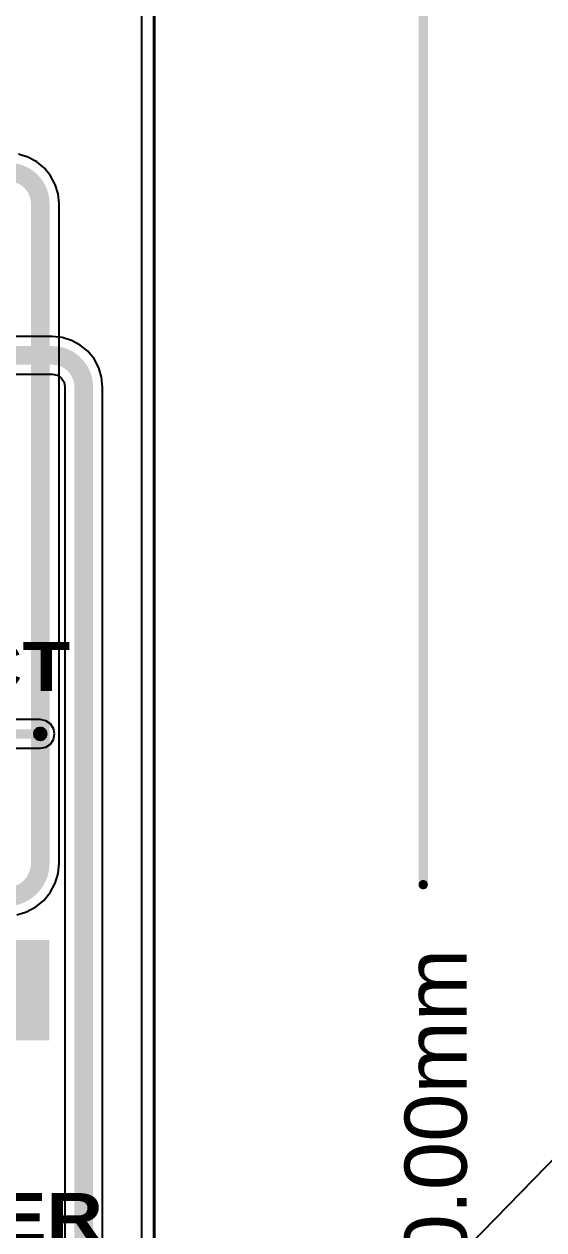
# Model space of a CAD drawing. Header units: inches. Extents: x -3 to 195, y 0 to 199.
# Drawn here: x 3.334 to 4.171, y 2.174 to 4.113 of the extents above; entities that cross this region are included whole.
import ezdxf

# ---------------------------------------------------------------- set-up
doc = ezdxf.new("R2010")
doc.units = ezdxf.units.IN
doc.header["$MEASUREMENT"] = 0
for name, color, linetype in [('Board Outline', 216, 'Continuous'), ('Bottom Layer', 5, 'Continuous'), ('Bottom Solder', 6, 'Continuous'), ('Dimensions', 6, 'Continuous'), ('Drill Drawing', 1, 'Continuous'), ('Multi-Layer', 9, 'Continuous'), ('Pad Holes', 156, 'Continuous'), ('Top Layer', 1, 'Continuous'), ('Top Overlay', 2, 'Continuous'), ('Top Solder', 216, 'Continuous'), ('Via Holes', 16, 'Continuous')]:
    doc.layers.add(name, color=color, linetype=linetype)
doc.styles.add('Arial', font='', dxfattribs={"height": 0.2})
doc.styles.add('Arial Black_Bold', font='', dxfattribs={"height": 0.2})
doc.styles.get('Arial').set_extended_font_data('Arial')
doc.styles.get('Arial Black_Bold').set_extended_font_data('Arial Black', bold=True)

# ---------------------------------------------------------------- blocks, each defined once
blk = doc.blocks.new('EC11E1820402_1')
at = {"layer": 'Bottom Layer'}
h = blk.add_hatch(color=5, dxfattribs=at)
edge = h.paths.add_edge_path()
edge.add_arc((-0.1, 0.2854), 0.0394, 0, 360)
h = blk.add_hatch(color=5, dxfattribs=at)
edge = h.paths.add_edge_path()
edge.add_arc((0.1, 0.2854), 0.0394, 0, 360)
for points in [[(-0.187, -0.0689), (-0.3051, -0.0689), (-0.3051, 0.0886), (-0.187, 0.0886)], [(0.3051, -0.0689), (0.187, -0.0689), (0.187, 0.0886), (0.3051, 0.0886)]]:
    blk.add_hatch(color=5, dxfattribs=at).paths.add_polyline_path(points)
h = blk.add_hatch(color=5, dxfattribs=at)
edge = h.paths.add_edge_path()
edge.add_arc((-0.1, -0.2854), 0.0394, 0, 360)
h = blk.add_hatch(color=5, dxfattribs=at)
edge = h.paths.add_edge_path()
edge.add_arc((0, -0.2854), 0.0394, 0, 360)
h = blk.add_hatch(color=5, dxfattribs=at)
edge = h.paths.add_edge_path()
edge.add_arc((0.1, -0.2854), 0.0394, 0, 360)
at = {"layer": 'Bottom Solder'}
h = blk.add_hatch(color=6, dxfattribs=at)
edge = h.paths.add_edge_path()
edge.add_arc((-0.1, 0.2854), 0.0414, 0, 360)
h = blk.add_hatch(color=6, dxfattribs=at)
edge = h.paths.add_edge_path()
edge.add_arc((0.1, 0.2854), 0.0414, 0, 360)
for points in [[(-0.185, -0.0709), (-0.3071, -0.0709), (-0.3071, 0.0906), (-0.185, 0.0906)], [(0.3071, -0.0709), (0.185, -0.0709), (0.185, 0.0906), (0.3071, 0.0906)]]:
    blk.add_hatch(color=6, dxfattribs=at).paths.add_polyline_path(points)
h = blk.add_hatch(color=6, dxfattribs=at)
edge = h.paths.add_edge_path()
edge.add_arc((-0.1, -0.2854), 0.0414, 0, 360)
h = blk.add_hatch(color=6, dxfattribs=at)
edge = h.paths.add_edge_path()
edge.add_arc((0, -0.2854), 0.0414, 0, 360)
h = blk.add_hatch(color=6, dxfattribs=at)
edge = h.paths.add_edge_path()
edge.add_arc((0.1, -0.2854), 0.0414, 0, 360)
at = {"layer": 'Multi-Layer'}
h = blk.add_hatch(color=9, dxfattribs=at)
edge = h.paths.add_edge_path()
edge.add_arc((-0.1, 0.2854), 0.0394, 0, 360)
h = blk.add_hatch(color=9, dxfattribs=at)
edge = h.paths.add_edge_path()
edge.add_arc((0.1, 0.2854), 0.0394, 0, 360)
for points in [[(-0.187, -0.0689), (-0.3051, -0.0689), (-0.3051, 0.0886), (-0.187, 0.0886)], [(0.3051, -0.0689), (0.187, -0.0689), (0.187, 0.0886), (0.3051, 0.0886)]]:
    blk.add_hatch(color=9, dxfattribs=at).paths.add_polyline_path(points)
h = blk.add_hatch(color=9, dxfattribs=at)
edge = h.paths.add_edge_path()
edge.add_arc((-0.1, -0.2854), 0.0394, 0, 360)
h = blk.add_hatch(color=9, dxfattribs=at)
edge = h.paths.add_edge_path()
edge.add_arc((0, -0.2854), 0.0394, 0, 360)
h = blk.add_hatch(color=9, dxfattribs=at)
edge = h.paths.add_edge_path()
edge.add_arc((0.1, -0.2854), 0.0394, 0, 360)
at = {"layer": 'Pad Holes'}
h = blk.add_hatch(color=7, dxfattribs=at)
edge = h.paths.add_edge_path()
edge.add_arc((-0.1, 0.2854), 0.0217, 0, 360)
h = blk.add_hatch(color=7, dxfattribs=at)
edge = h.paths.add_edge_path()
edge.add_arc((0.1, 0.2854), 0.0217, 0, 360)
for points in [[(-0.2146, 0.063), (-0.2146, -0.0433), (-0.2776, -0.0433), (-0.2776, 0.063)], [(0.2776, 0.063), (0.2776, -0.0433), (0.2146, -0.0433), (0.2146, 0.063)]]:
    blk.add_hatch(color=7, dxfattribs=at).paths.add_polyline_path(points)
h = blk.add_hatch(color=7, dxfattribs=at)
edge = h.paths.add_edge_path()
edge.add_arc((-0.1, -0.2854), 0.0217, 0, 360)
h = blk.add_hatch(color=7, dxfattribs=at)
edge = h.paths.add_edge_path()
edge.add_arc((0, -0.2854), 0.0217, 0, 360)
h = blk.add_hatch(color=7, dxfattribs=at)
edge = h.paths.add_edge_path()
edge.add_arc((0.1, -0.2854), 0.0217, 0, 360)
at = {"layer": 'Top Layer'}
h = blk.add_hatch(color=1, dxfattribs=at)
edge = h.paths.add_edge_path()
edge.add_arc((-0.1, 0.2854), 0.0394, 0, 360)
h = blk.add_hatch(color=1, dxfattribs=at)
edge = h.paths.add_edge_path()
edge.add_arc((0.1, 0.2854), 0.0394, 0, 360)
for points in [[(-0.187, -0.0689), (-0.3051, -0.0689), (-0.3051, 0.0886), (-0.187, 0.0886)], [(0.3051, -0.0689), (0.187, -0.0689), (0.187, 0.0886), (0.3051, 0.0886)]]:
    blk.add_hatch(color=1, dxfattribs=at).paths.add_polyline_path(points)
h = blk.add_hatch(color=1, dxfattribs=at)
edge = h.paths.add_edge_path()
edge.add_arc((-0.1, -0.2854), 0.0394, 0, 360)
h = blk.add_hatch(color=1, dxfattribs=at)
edge = h.paths.add_edge_path()
edge.add_arc((0, -0.2854), 0.0394, 0, 360)
h = blk.add_hatch(color=1, dxfattribs=at)
edge = h.paths.add_edge_path()
edge.add_arc((0.1, -0.2854), 0.0394, 0, 360)
at = {"layer": 'Top Solder'}
h = blk.add_hatch(color=216, dxfattribs=at)
edge = h.paths.add_edge_path()
edge.add_arc((-0.1, 0.2854), 0.0414, 0, 360)
h = blk.add_hatch(color=216, dxfattribs=at)
edge = h.paths.add_edge_path()
edge.add_arc((0.1, 0.2854), 0.0414, 0, 360)
for points in [[(-0.185, -0.0709), (-0.3071, -0.0709), (-0.3071, 0.0906), (-0.185, 0.0906)], [(0.3071, -0.0709), (0.185, -0.0709), (0.185, 0.0906), (0.3071, 0.0906)]]:
    blk.add_hatch(color=216, dxfattribs=at).paths.add_polyline_path(points)
h = blk.add_hatch(color=216, dxfattribs=at)
edge = h.paths.add_edge_path()
edge.add_arc((-0.1, -0.2854), 0.0414, 0, 360)
h = blk.add_hatch(color=216, dxfattribs=at)
edge = h.paths.add_edge_path()
edge.add_arc((0, -0.2854), 0.0414, 0, 360)
h = blk.add_hatch(color=216, dxfattribs=at)
edge = h.paths.add_edge_path()
edge.add_arc((0.1, -0.2854), 0.0414, 0, 360)
at = {"layer": 'Top Overlay'}
for points in [[(-0.1207, 0.2461, 0.005, 0.005, 0), (-0.2303, 0.2461, 0.005, 0.005, 0)], [(-0.2303, 0.2461, 0.005, 0.005, 0), (-0.2303, 0.0898, 0.005, 0.005, 0)], [(0.0793, 0.2461, 0.005, 0.005, 0), (-0.0793, 0.2461, 0.005, 0.005, 0)], [(0.2303, 0.2461, 0.005, 0.005, 0), (0.1207, 0.2461, 0.005, 0.005, 0)], [(0.2303, 0.0898, 0.005, 0.005, 0), (0.2303, 0.2461, 0.005, 0.005, 0)], [(-0.1642, 0.0817, 0.005, 0.005, -0.658021), (0.165, 0.0798, 0.005, 0.005, 0)], [(-0.165, 0.0798, 0.005, 0.005, 0), (-0.2095, 0.0798, 0.005, 0.005, 0)], [(0.2095, 0.0798, 0.005, 0.005, 0), (0.165, 0.0798, 0.005, 0.005, 0)], [(0.11, 0.0748, 0.005, 0.005, 0), (-0.11, 0.0748, 0.005, 0.005, 0)], [(0.075, 0.0748, 0.005, 0.005, -2.189968), (-0.075, 0.0748, 0.005, 0.005, 0)], [(-0.165, -0.0602, 0.005, 0.005, 0), (-0.2095, -0.0602, 0.005, 0.005, 0)], [(0.1642, -0.062, 0.005, 0.005, -0.658021), (-0.165, -0.0602, 0.005, 0.005, 0)], [(0.2095, -0.0602, 0.005, 0.005, 0), (0.165, -0.0602, 0.005, 0.005, 0)], [(-0.2303, -0.0701, 0.005, 0.005, 0), (-0.2303, -0.2264, 0.005, 0.005, 0)], [(0.2303, -0.0701, 0.005, 0.005, 0), (0.2303, -0.2264, 0.005, 0.005, 0)], [(0.2303, -0.2264, 0.005, 0.005, 0), (-0.2303, -0.2264, 0.005, 0.005, 0)]]:
    blk.add_lwpolyline(points, format="xyseb", dxfattribs=at)
for points in [[(-0.2316, 0.2461, 0.0025, 0.0025, 1), (-0.2291, 0.2461, 0.0025, 0.0025, 1)], [(-0.2316, 0.2461, 0.0025, 0.0025, 1), (-0.2291, 0.2461, 0.0025, 0.0025, 1)], [(-0.1219, 0.2461, 0.0025, 0.0025, 1), (-0.1194, 0.2461, 0.0025, 0.0025, 1)], [(-0.0805, 0.2461, 0.0025, 0.0025, 1), (-0.078, 0.2461, 0.0025, 0.0025, 1)], [(0.0781, 0.2461, 0.0025, 0.0025, 1), (0.0806, 0.2461, 0.0025, 0.0025, 1)], [(0.1195, 0.2461, 0.0025, 0.0025, 1), (0.122, 0.2461, 0.0025, 0.0025, 1)], [(0.2291, 0.2461, 0.0025, 0.0025, 1), (0.2316, 0.2461, 0.0025, 0.0025, 1)], [(0.2291, 0.2461, 0.0025, 0.0025, 1), (0.2316, 0.2461, 0.0025, 0.0025, 1)], [(0.145, 0.0098, 0.005, 0.005, 1), (-0.145, 0.0098, 0.005, 0.005, 1)], [(0.1273, 0.0098, 0.005, 0.005, 1), (-0.1273, 0.0098, 0.005, 0.005, 1)], [(-0.2316, 0.0898, 0.0025, 0.0025, 1), (-0.2291, 0.0898, 0.0025, 0.0025, 1)], [(-0.2107, 0.0798, 0.0025, 0.0025, 1), (-0.2082, 0.0798, 0.0025, 0.0025, 1)], [(-0.1662, 0.0798, 0.0025, 0.0025, 1), (-0.1637, 0.0798, 0.0025, 0.0025, 1)], [(-0.1655, 0.0817, 0.0025, 0.0025, 1), (-0.163, 0.0817, 0.0025, 0.0025, 1)], [(0.1638, 0.0798, 0.0025, 0.0025, 1), (0.1663, 0.0798, 0.0025, 0.0025, 1)], [(0.1638, 0.0798, 0.0025, 0.0025, 1), (0.1663, 0.0798, 0.0025, 0.0025, 1)], [(0.2082, 0.0798, 0.0025, 0.0025, 1), (0.2107, 0.0798, 0.0025, 0.0025, 1)], [(0.2291, 0.0898, 0.0025, 0.0025, 1), (0.2316, 0.0898, 0.0025, 0.0025, 1)], [(-0.1112, 0.0748, 0.0025, 0.0025, 1), (-0.1087, 0.0748, 0.0025, 0.0025, 1)], [(-0.0762, 0.0748, 0.0025, 0.0025, 1), (-0.0737, 0.0748, 0.0025, 0.0025, 1)], [(0.0738, 0.0748, 0.0025, 0.0025, 1), (0.0763, 0.0748, 0.0025, 0.0025, 1)], [(0.1088, 0.0748, 0.0025, 0.0025, 1), (0.1113, 0.0748, 0.0025, 0.0025, 1)], [(-0.1462, 0.0098, 0.0025, 0.0025, 1), (-0.1437, 0.0098, 0.0025, 0.0025, 1)], [(-0.1286, 0.0098, 0.0025, 0.0025, 1), (-0.1261, 0.0098, 0.0025, 0.0025, 1)], [(0.1261, 0.0098, 0.0025, 0.0025, 1), (0.1286, 0.0098, 0.0025, 0.0025, 1)], [(0.1438, 0.0098, 0.0025, 0.0025, 1), (0.1463, 0.0098, 0.0025, 0.0025, 1)], [(-0.2107, -0.0602, 0.0025, 0.0025, 1), (-0.2082, -0.0602, 0.0025, 0.0025, 1)], [(-0.1662, -0.0602, 0.0025, 0.0025, 1), (-0.1637, -0.0602, 0.0025, 0.0025, 1)], [(-0.1662, -0.0602, 0.0025, 0.0025, 1), (-0.1637, -0.0602, 0.0025, 0.0025, 1)], [(0.1638, -0.0602, 0.0025, 0.0025, 1), (0.1663, -0.0602, 0.0025, 0.0025, 1)], [(0.2082, -0.0602, 0.0025, 0.0025, 1), (0.2107, -0.0602, 0.0025, 0.0025, 1)], [(-0.2316, -0.0701, 0.0025, 0.0025, 1), (-0.2291, -0.0701, 0.0025, 0.0025, 1)], [(0.163, -0.062, 0.0025, 0.0025, 1), (0.1655, -0.062, 0.0025, 0.0025, 1)], [(0.2291, -0.0701, 0.0025, 0.0025, 1), (0.2316, -0.0701, 0.0025, 0.0025, 1)], [(-0.2316, -0.2264, 0.0025, 0.0025, 1), (-0.2291, -0.2264, 0.0025, 0.0025, 1)], [(-0.2316, -0.2264, 0.0025, 0.0025, 1), (-0.2291, -0.2264, 0.0025, 0.0025, 1)], [(0.2291, -0.2264, 0.0025, 0.0025, 1), (0.2316, -0.2264, 0.0025, 0.0025, 1)], [(0.2291, -0.2264, 0.0025, 0.0025, 1), (0.2316, -0.2264, 0.0025, 0.0025, 1)]]:
    blk.add_lwpolyline(points, format="xyseb", close=True, dxfattribs=at)
blk = doc.blocks.new('P____DI_3333_8_81')
at = {"layer": 'Top Solder'}
blk.add_line((0.004, 0.0488), (-197.8284, 192.6649), dxfattribs=at)

msp = doc.modelspace()

# ---------------------------------------------------------------- hatches: boundary and pattern name
at = {"layer": 'Bottom Layer'}
h = msp.add_hatch(color=5, dxfattribs=at)
edge = h.paths.add_edge_path()
edge.add_arc((3.36, 2.9713), 0.0118, 0, 360)
at = {"layer": 'Top Layer'}
h = msp.add_hatch(color=1, dxfattribs=at)
edge = h.paths.add_edge_path()
edge.add_arc((3.36, 2.9713), 0.0118, 0, 360)
at = {"layer": 'Via Holes'}
h = msp.add_hatch(color=7, dxfattribs=at)
edge = h.paths.add_edge_path()
edge.add_arc((3.36, 2.9713), 0.00591, 0, 360)

# ---------------------------------------------------------------- linework, layer by layer
at = {"layer": 'Board Outline'}
msp.add_lwpolyline([(3.5433, 0, 0.005, 0.005, 0), (3.5433, 4.7244, 0.005, 0.005, 0)], format="xyseb", dxfattribs=at)
at = {"layer": 'Bottom Layer'}
for p, q in [((3.5229, 4.3829), (3.5229, 0.8174)), ((3.3402, 3.899), (3.3249, 3.9036)), ((3.3542, 3.8915), (3.3402, 3.899)), ((3.3666, 3.8814), (3.3542, 3.8915)), ((3.3767, 3.869), (3.3666, 3.8814)), ((3.3842, 3.855), (3.3767, 3.869)), ((3.3888, 3.8397), (3.3842, 3.855)), ((3.3904, 3.8238), (3.3888, 3.8397)), ((3.3903, 2.9713), (3.3903, 3.8238)), ((3.3903, 3.8238), (3.3904, 3.8238)), ((3.3903, 2.7634), (3.3903, 2.9713)), ((3.3888, 2.7469), (3.3904, 2.7634)), ((3.3904, 2.7634), (3.3903, 2.7634)), ((3.384, 2.731), (3.3888, 2.7469)), ((3.3656, 2.7035), (3.3761, 2.7163)), ((3.3761, 2.7163), (3.384, 2.731)), ((3.3527, 2.6929), (3.3656, 2.7035)), ((3.3222, 2.6803), (3.3381, 2.6851)), ((3.3381, 2.6851), (3.3527, 2.6929))]:
    msp.add_line(p, q, dxfattribs=at)
for points in [[(3.309, 3.8748, 0.03, 0.03, -0.414214), (3.36, 3.8238, 0.03, 0.03, 0)], [(3.36, 2.9713, 0.03, 0.03, 0), (3.36, 3.8238, 0.03, 0.03, 0)], [(3.36, 2.7634, 0.03, 0.03, 0), (3.36, 2.9713, 0.03, 0.03, 0)], [(3.36, 2.7634, 0.03, 0.03, -0.414214), (3.3057, 2.7091, 0.03, 0.03, 0)]]:
    msp.add_lwpolyline(points, format="xyseb", dxfattribs=at)
for points in [[(3.3525, 3.8238, 0.015, 0.015, 1), (3.3675, 3.8238, 0.015, 0.015, 1)], [(3.3525, 3.8238, 0.015, 0.015, 1), (3.3675, 3.8238, 0.015, 0.015, 1)], [(3.3525, 2.9713, 0.015, 0.015, 1), (3.3675, 2.9713, 0.015, 0.015, 1)], [(3.3525, 2.9713, 0.015, 0.015, 1), (3.3675, 2.9713, 0.015, 0.015, 1)], [(3.3525, 2.7634, 0.015, 0.015, 1), (3.3675, 2.7634, 0.015, 0.015, 1)], [(3.3525, 2.7634, 0.015, 0.015, 1), (3.3675, 2.7634, 0.015, 0.015, 1)]]:
    msp.add_lwpolyline(points, format="xyseb", close=True, dxfattribs=at)
at = {"layer": 'Dimensions'}
msp.add_lwpolyline([(3.9764, 2.7288, 0.015, 0.015, 0), (3.9764, 4.7244, 0.015, 0.015, 0)], format="xyseb", dxfattribs=at)
msp.add_lwpolyline([(3.9726, 2.7288, 0.0075, 0.0075, 1), (3.9801, 2.7288, 0.0075, 0.0075, 1)], format="xyseb", close=True, dxfattribs=at)
at = {"layer": 'Drill Drawing'}
for points in [[(3.35, 2.9663, 0.002, 0.002, 0), (3.35, 2.9763, 0.002, 0.002, 0)], [(3.35, 2.9763, 0.002, 0.002, 0), (3.355, 2.9763, 0.002, 0.002, 0)], [(3.35, 2.9663, 0.002, 0.002, 0), (3.355, 2.9663, 0.002, 0.002, 0)], [(3.354, 2.9683, 0.002, 0.002, 0), (3.354, 2.9743, 0.002, 0.002, 0)], [(3.354, 2.9743, 0.002, 0.002, 0), (3.357, 2.9743, 0.002, 0.002, 0)], [(3.354, 2.9683, 0.002, 0.002, 0), (3.357, 2.9683, 0.002, 0.002, 0)], [(3.355, 2.9763, 0.002, 0.002, 0), (3.355, 2.9813, 0.002, 0.002, 0)], [(3.355, 2.9813, 0.002, 0.002, 0), (3.365, 2.9813, 0.002, 0.002, 0)], [(3.355, 2.9613, 0.002, 0.002, 0), (3.355, 2.9663, 0.002, 0.002, 0)], [(3.357, 2.9743, 0.002, 0.002, 0), (3.357, 2.9773, 0.002, 0.002, 0)], [(3.357, 2.9773, 0.002, 0.002, 0), (3.363, 2.9773, 0.002, 0.002, 0)], [(3.357, 2.9653, 0.002, 0.002, 0), (3.357, 2.9683, 0.002, 0.002, 0)], [(3.363, 2.9743, 0.002, 0.002, 0), (3.363, 2.9773, 0.002, 0.002, 0)], [(3.363, 2.9743, 0.002, 0.002, 0), (3.366, 2.9743, 0.002, 0.002, 0)], [(3.363, 2.9683, 0.002, 0.002, 0), (3.366, 2.9683, 0.002, 0.002, 0)], [(3.363, 2.9653, 0.002, 0.002, 0), (3.363, 2.9683, 0.002, 0.002, 0)], [(3.365, 2.9763, 0.002, 0.002, 0), (3.365, 2.9813, 0.002, 0.002, 0)], [(3.365, 2.9763, 0.002, 0.002, 0), (3.37, 2.9763, 0.002, 0.002, 0)], [(3.365, 2.9663, 0.002, 0.002, 0), (3.37, 2.9663, 0.002, 0.002, 0)], [(3.365, 2.9613, 0.002, 0.002, 0), (3.365, 2.9663, 0.002, 0.002, 0)], [(3.366, 2.9683, 0.002, 0.002, 0), (3.366, 2.9743, 0.002, 0.002, 0)], [(3.37, 2.9663, 0.002, 0.002, 0), (3.37, 2.9763, 0.002, 0.002, 0)], [(3.355, 2.9613, 0.002, 0.002, 0), (3.365, 2.9613, 0.002, 0.002, 0)], [(3.357, 2.9653, 0.002, 0.002, 0), (3.363, 2.9653, 0.002, 0.002, 0)]]:
    msp.add_lwpolyline(points, format="xyseb", dxfattribs=at)
for points in [[(3.3495, 2.9763, 0.001, 0.001, 1), (3.3505, 2.9763, 0.001, 0.001, 1)], [(3.3495, 2.9763, 0.001, 0.001, 1), (3.3505, 2.9763, 0.001, 0.001, 1)], [(3.3495, 2.9663, 0.001, 0.001, 1), (3.3505, 2.9663, 0.001, 0.001, 1)], [(3.3495, 2.9663, 0.001, 0.001, 1), (3.3505, 2.9663, 0.001, 0.001, 1)], [(3.3535, 2.9743, 0.001, 0.001, 1), (3.3545, 2.9743, 0.001, 0.001, 1)], [(3.3535, 2.9743, 0.001, 0.001, 1), (3.3545, 2.9743, 0.001, 0.001, 1)], [(3.3535, 2.9683, 0.001, 0.001, 1), (3.3545, 2.9683, 0.001, 0.001, 1)], [(3.3535, 2.9683, 0.001, 0.001, 1), (3.3545, 2.9683, 0.001, 0.001, 1)], [(3.3545, 2.9813, 0.001, 0.001, 1), (3.3555, 2.9813, 0.001, 0.001, 1)], [(3.3545, 2.9813, 0.001, 0.001, 1), (3.3555, 2.9813, 0.001, 0.001, 1)], [(3.3545, 2.9763, 0.001, 0.001, 1), (3.3555, 2.9763, 0.001, 0.001, 1)], [(3.3545, 2.9763, 0.001, 0.001, 1), (3.3555, 2.9763, 0.001, 0.001, 1)], [(3.3545, 2.9663, 0.001, 0.001, 1), (3.3555, 2.9663, 0.001, 0.001, 1)], [(3.3545, 2.9663, 0.001, 0.001, 1), (3.3555, 2.9663, 0.001, 0.001, 1)], [(3.3565, 2.9773, 0.001, 0.001, 1), (3.3575, 2.9773, 0.001, 0.001, 1)], [(3.3565, 2.9773, 0.001, 0.001, 1), (3.3575, 2.9773, 0.001, 0.001, 1)], [(3.3565, 2.9743, 0.001, 0.001, 1), (3.3575, 2.9743, 0.001, 0.001, 1)], [(3.3565, 2.9743, 0.001, 0.001, 1), (3.3575, 2.9743, 0.001, 0.001, 1)], [(3.3565, 2.9683, 0.001, 0.001, 1), (3.3575, 2.9683, 0.001, 0.001, 1)], [(3.3565, 2.9683, 0.001, 0.001, 1), (3.3575, 2.9683, 0.001, 0.001, 1)], [(3.3625, 2.9773, 0.001, 0.001, 1), (3.3635, 2.9773, 0.001, 0.001, 1)], [(3.3625, 2.9773, 0.001, 0.001, 1), (3.3635, 2.9773, 0.001, 0.001, 1)], [(3.3625, 2.9743, 0.001, 0.001, 1), (3.3635, 2.9743, 0.001, 0.001, 1)], [(3.3625, 2.9743, 0.001, 0.001, 1), (3.3635, 2.9743, 0.001, 0.001, 1)], [(3.3625, 2.9683, 0.001, 0.001, 1), (3.3635, 2.9683, 0.001, 0.001, 1)], [(3.3625, 2.9683, 0.001, 0.001, 1), (3.3635, 2.9683, 0.001, 0.001, 1)], [(3.3645, 2.9813, 0.001, 0.001, 1), (3.3655, 2.9813, 0.001, 0.001, 1)], [(3.3645, 2.9813, 0.001, 0.001, 1), (3.3655, 2.9813, 0.001, 0.001, 1)], [(3.3645, 2.9763, 0.001, 0.001, 1), (3.3655, 2.9763, 0.001, 0.001, 1)], [(3.3645, 2.9763, 0.001, 0.001, 1), (3.3655, 2.9763, 0.001, 0.001, 1)], [(3.3645, 2.9663, 0.001, 0.001, 1), (3.3655, 2.9663, 0.001, 0.001, 1)], [(3.3645, 2.9663, 0.001, 0.001, 1), (3.3655, 2.9663, 0.001, 0.001, 1)], [(3.3655, 2.9743, 0.001, 0.001, 1), (3.3665, 2.9743, 0.001, 0.001, 1)], [(3.3655, 2.9743, 0.001, 0.001, 1), (3.3665, 2.9743, 0.001, 0.001, 1)], [(3.3655, 2.9683, 0.001, 0.001, 1), (3.3665, 2.9683, 0.001, 0.001, 1)], [(3.3655, 2.9683, 0.001, 0.001, 1), (3.3665, 2.9683, 0.001, 0.001, 1)], [(3.3695, 2.9763, 0.001, 0.001, 1), (3.3705, 2.9763, 0.001, 0.001, 1)], [(3.3695, 2.9763, 0.001, 0.001, 1), (3.3705, 2.9763, 0.001, 0.001, 1)], [(3.3695, 2.9663, 0.001, 0.001, 1), (3.3705, 2.9663, 0.001, 0.001, 1)], [(3.3695, 2.9663, 0.001, 0.001, 1), (3.3705, 2.9663, 0.001, 0.001, 1)], [(3.3545, 2.9613, 0.001, 0.001, 1), (3.3555, 2.9613, 0.001, 0.001, 1)], [(3.3545, 2.9613, 0.001, 0.001, 1), (3.3555, 2.9613, 0.001, 0.001, 1)], [(3.3565, 2.9653, 0.001, 0.001, 1), (3.3575, 2.9653, 0.001, 0.001, 1)], [(3.3565, 2.9653, 0.001, 0.001, 1), (3.3575, 2.9653, 0.001, 0.001, 1)], [(3.3625, 2.9653, 0.001, 0.001, 1), (3.3635, 2.9653, 0.001, 0.001, 1)], [(3.3625, 2.9653, 0.001, 0.001, 1), (3.3635, 2.9653, 0.001, 0.001, 1)], [(3.3645, 2.9613, 0.001, 0.001, 1), (3.3655, 2.9613, 0.001, 0.001, 1)], [(3.3645, 2.9613, 0.001, 0.001, 1), (3.3655, 2.9613, 0.001, 0.001, 1)]]:
    msp.add_lwpolyline(points, format="xyseb", close=True, dxfattribs=at)
at = {"layer": 'Top Layer'}
for p, q in [((3.5229, 4.3829), (3.5229, 1.3207)), ((3.3792, 3.6103), (3.165, 3.6103)), ((3.395, 3.6088), (3.3792, 3.6104)), ((3.3792, 3.6104), (3.3792, 3.6103)), ((3.4103, 3.6042), (3.395, 3.6088)), ((3.4243, 3.5967), (3.4103, 3.6042)), ((3.4366, 3.5866), (3.4243, 3.5967)), ((3.4467, 3.5743), (3.4366, 3.5866)), ((3.4542, 3.5603), (3.4467, 3.5743)), ((3.165, 3.5497), (3.3792, 3.5497)), ((3.3792, 3.5497), (3.3797, 3.5498)), ((3.3797, 3.5498), (3.3871, 3.5483)), ((3.4588, 3.545), (3.4542, 3.5603)), ((3.3871, 3.5483), (3.3938, 3.5438)), ((3.3938, 3.5438), (3.3983, 3.5371)), ((3.3983, 3.5371), (3.3998, 3.5297)), ((3.3998, 3.5297), (3.3997, 3.5292)), ((3.4604, 3.5292), (3.4588, 3.545)), ((3.3997, 3.5292), (3.3997, 1.9198)), ((3.4603, 1.9198), (3.4603, 3.5292)), ((3.4603, 3.5292), (3.4604, 3.5292)), ((3.36, 2.9942), (3.2755, 2.9942)), ((3.3688, 2.9925), (3.36, 2.9942)), ((3.3762, 2.9875), (3.3688, 2.9925)), ((3.3812, 2.98), (3.3762, 2.9875)), ((3.3829, 2.9713), (3.3812, 2.98)), ((3.3812, 2.9625), (3.3829, 2.9713)), ((3.2755, 2.9483), (3.36, 2.9483)), ((3.36, 2.9483), (3.3688, 2.9501)), ((3.3688, 2.9501), (3.3762, 2.955)), ((3.3762, 2.955), (3.3812, 2.9625))]:
    msp.add_line(p, q, dxfattribs=at)
for points in [[(3.165, 3.58, 0.03, 0.03, 0), (3.3792, 3.58, 0.03, 0.03, 0)], [(3.3792, 3.58, 0.03, 0.03, -0.414214), (3.43, 3.5292, 0.03, 0.03, 0)], [(3.43, 1.9198, 0.03, 0.03, 0), (3.43, 3.5292, 0.03, 0.03, 0)], [(3.249, 2.9713, 0.015, 0.015, 0), (3.36, 2.9713, 0.015, 0.015, 0)]]:
    msp.add_lwpolyline(points, format="xyseb", dxfattribs=at)
for points in [[(3.3717, 3.58, 0.015, 0.015, 1), (3.3867, 3.58, 0.015, 0.015, 1)], [(3.3717, 3.58, 0.015, 0.015, 1), (3.3867, 3.58, 0.015, 0.015, 1)], [(3.4225, 3.5292, 0.015, 0.015, 1), (3.4375, 3.5292, 0.015, 0.015, 1)], [(3.4225, 3.5292, 0.015, 0.015, 1), (3.4375, 3.5292, 0.015, 0.015, 1)], [(3.3563, 2.9713, 0.0075, 0.0075, 1), (3.3638, 2.9713, 0.0075, 0.0075, 1)]]:
    msp.add_lwpolyline(points, format="xyseb", close=True, dxfattribs=at)

# ---------------------------------------------------------------- block references
for name, p, rotation in [('P____DI_3333_8_81', (2.8181, 0.937), 270), ('EC11E1820402_1', (3.0677, 2.5689), 180)]:
    msp.add_blockref(name, p, dxfattribs=dict(rotation=rotation))

# ---------------------------------------------------------------- texts
at = {"layer": 'Dimensions', "style": 'Arial'}
msp.add_text('120.00mm', height=0.1, rotation=90, dxfattribs=at).set_placement((4.0464, 1.9657))
at = {"layer": 'Top Overlay', "style": 'Arial Black_Bold'}
for s, p in [('SELECT', (2.9114, 3.0405)), ('ENCODER', (2.8315, 2.1541))]:
    msp.add_text(s, height=0.07874, rotation=360, dxfattribs=at).set_placement(p)

doc.saveas('drawing.dxf')
